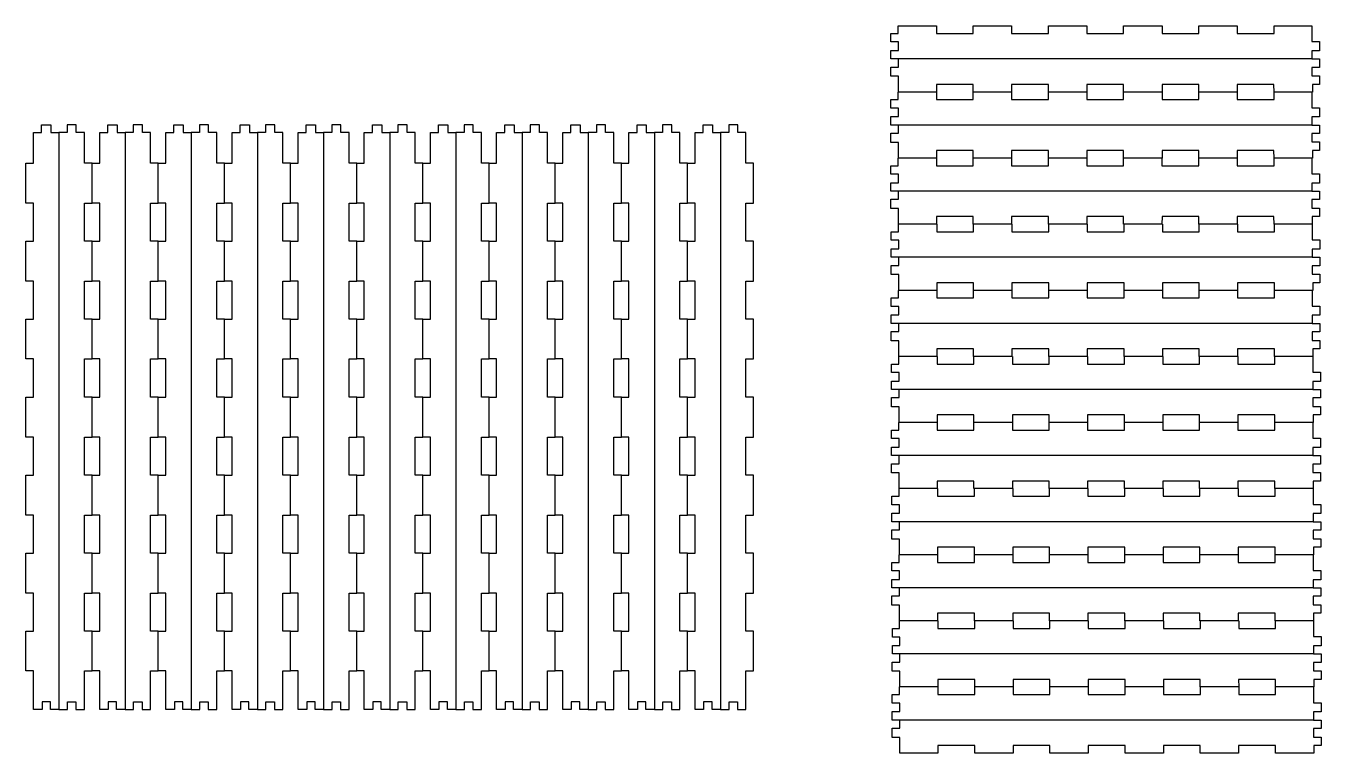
# Model space of a CAD drawing. Extents: x -1416 to 2069, y -350 to -64.
# Drawn here: x 1560 to 2069, y -350 to -64 of the extents above; entities that cross this region are included whole.
import ezdxf

# ---------------------------------------------------------------- set-up
doc = ezdxf.new("R2010")
doc.units = 0
doc.header["$MEASUREMENT"] = 0
doc.layers.add('LAYER_1', color=7, linetype='CONTINUOUS')

msp = doc.modelspace()

# ---------------------------------------------------------------- linework, layer by layer
at = {"layer": 'LAYER_1'}
for points in [[(2065.25, -76.99), (1899.75, -76.99), (1899.75, -73.65), (1902.75, -73.65), (1902.75, -70.32), (1899.75, -70.32), (1899.75, -66.99), (1902.6, -66.99), (1902.6, -63.99), (1917.66, -63.99), (1917.67, -66.99), (1932.14, -66.99), (1932.14, -63.99), (1947.21, -63.99), (1947.21, -66.99), (1961.67, -66.99), (1961.68, -63.99), (1976.75, -63.99), (1976.75, -66.99), (1991.25, -66.99), (1991.25, -63.99), (2006.32, -63.99), (2006.32, -66.99), (2020.79, -66.99), (2020.79, -63.99), (2035.86, -63.99), (2035.86, -66.99), (2050.33, -66.99), (2050.33, -63.99), (2065.25, -63.99), (2065.25, -70.17), (2068.25, -70.17), (2068.25, -73.81), (2065.25, -73.81), (2065.25, -76.99)], [(2065.25, -76.99), (2068.25, -76.99), (2068.25, -80.32), (2065.25, -80.32), (2065.25, -83.66), (2068.25, -83.66), (2068.25, -86.99), (2065.4, -86.99), (2065.4, -89.99), (2050.33, -89.99), (2050.32, -86.99), (2035.85, -86.99), (2035.86, -89.99), (2020.78, -89.99), (2020.78, -86.99), (2006.32, -86.99), (2006.32, -89.99), (1991.24, -89.99), (1991.24, -86.99), (1976.75, -86.99), (1976.75, -89.99), (1961.67, -89.99), (1961.67, -86.99), (1947.2, -86.99), (1947.2, -89.99), (1932.13, -89.99), (1932.13, -86.99), (1917.66, -86.99), (1917.66, -89.99), (1902.75, -89.99), (1902.75, -83.81), (1899.74, -83.81), (1899.74, -80.17), (1902.75, -80.17), (1902.75, -76.99)], [(2065.25, -89.99), (2065.25, -96.17), (2068.25, -96.17), (2068.25, -99.81), (2065.25, -99.81), (2065.25, -102.99), (1899.75, -102.99), (1899.75, -99.65), (1902.75, -99.65), (1902.75, -96.32), (1899.75, -96.32), (1899.75, -92.99), (1902.6, -92.99), (1902.6, -89.99)], [(1917.66, -89.99), (1917.67, -92.99), (1932.14, -92.99), (1932.14, -89.99)], [(1947.21, -89.99), (1947.21, -92.99), (1961.67, -92.99), (1961.68, -89.99)], [(1976.75, -89.99), (1976.75, -92.99), (1991.25, -92.99), (1991.25, -89.99)], [(2006.32, -89.99), (2006.32, -92.99), (2020.79, -92.99), (2020.79, -89.99)], [(2035.86, -89.99), (2035.86, -92.99), (2050.33, -92.99), (2050.33, -89.99)], [(1569.51, -329.86), (1566.18, -329.86), (1566.18, -332.86), (1562.84, -332.86), (1562.84, -317.68), (1559.84, -317.68), (1559.84, -302.05), (1562.84, -302.05), (1562.84, -287.02), (1559.84, -287.02), (1559.84, -271.39), (1562.84, -271.39), (1562.84, -256.36), (1559.84, -256.36), (1559.84, -240.73), (1562.84, -240.73), (1562.84, -225.7), (1559.84, -225.7), (1559.84, -210.02), (1562.84, -210.02), (1562.84, -194.98), (1559.84, -194.98), (1559.84, -179.36), (1562.84, -179.36), (1562.84, -164.32), (1559.84, -164.32), (1559.84, -148.7), (1562.84, -148.7), (1562.84, -133.66), (1559.84, -133.66), (1559.84, -118.04), (1562.84, -118.04), (1562.84, -105.86), (1566.03, -105.86), (1566.03, -102.86), (1569.66, -102.86), (1569.66, -105.86), (1572.84, -105.86), (1572.84, -332.86), (1569.51, -332.86), (1569.51, -329.86)], [(1572.84, -332.86), (1576.17, -332.86), (1576.17, -329.86), (1579.51, -329.86), (1579.51, -332.86), (1582.84, -332.86), (1582.84, -317.68), (1585.84, -317.68), (1585.84, -302.05), (1582.84, -302.05), (1582.84, -287.02), (1585.84, -287.02), (1585.84, -271.39), (1582.84, -271.39), (1582.84, -256.36), (1585.84, -256.36), (1585.84, -240.73), (1582.84, -240.73), (1582.84, -225.7), (1585.84, -225.7), (1585.84, -210.02), (1582.84, -210.02), (1582.84, -194.98), (1585.84, -194.98), (1585.84, -179.36), (1582.84, -179.36), (1582.84, -164.32), (1585.84, -164.32), (1585.84, -148.7), (1582.84, -148.7), (1582.84, -133.66), (1585.84, -133.66), (1585.84, -118.04), (1582.84, -118.04), (1582.84, -105.86), (1579.66, -105.86), (1579.66, -102.86), (1576.02, -102.86), (1576.02, -105.86), (1572.84, -105.86)], [(1585.84, -118.04), (1588.84, -118.04), (1588.84, -105.86), (1592.03, -105.86), (1592.03, -102.86), (1595.66, -102.86), (1595.66, -105.86), (1598.84, -105.86), (1598.84, -332.86), (1595.51, -332.86), (1595.51, -329.86), (1592.18, -329.86), (1592.18, -332.86), (1588.84, -332.86), (1588.84, -317.68), (1585.84, -317.68)], [(1598.84, -332.86), (1602.17, -332.86), (1602.17, -329.86), (1605.51, -329.86), (1605.51, -332.86), (1608.84, -332.86), (1608.84, -317.68), (1611.84, -317.68), (1611.84, -302.05), (1608.84, -302.05), (1608.84, -287.02), (1611.84, -287.02), (1611.84, -271.39), (1608.84, -271.39), (1608.84, -256.36), (1611.84, -256.36), (1611.84, -240.73), (1608.84, -240.73), (1608.84, -225.7), (1611.84, -225.7), (1611.84, -210.02), (1608.84, -210.02), (1608.84, -194.98), (1611.84, -194.98), (1611.84, -179.36), (1608.84, -179.36), (1608.84, -164.32), (1611.84, -164.32), (1611.84, -148.7), (1608.84, -148.7), (1608.84, -133.66), (1611.84, -133.66), (1611.84, -118.04), (1608.84, -118.04), (1608.84, -105.86), (1605.66, -105.86), (1605.66, -102.86), (1602.02, -102.86), (1602.02, -105.86), (1598.84, -105.86)], [(1611.84, -118.04), (1614.84, -118.04), (1614.84, -105.86), (1618.03, -105.86), (1618.03, -102.86), (1621.66, -102.86), (1621.66, -105.86), (1624.84, -105.86), (1624.84, -332.86), (1621.51, -332.86), (1621.51, -329.86), (1618.18, -329.86), (1618.18, -332.86), (1614.84, -332.86), (1614.84, -317.68), (1611.84, -317.68)], [(1624.84, -332.86), (1628.17, -332.86), (1628.17, -329.86), (1631.51, -329.86), (1631.51, -332.86), (1634.84, -332.86), (1634.84, -317.68), (1637.84, -317.68), (1637.84, -302.05), (1634.84, -302.05), (1634.84, -287.02), (1637.84, -287.02), (1637.84, -271.39), (1634.84, -271.39), (1634.84, -256.36), (1637.84, -256.36), (1637.84, -240.73), (1634.84, -240.73), (1634.84, -225.7), (1637.84, -225.7), (1637.84, -210.02), (1634.84, -210.02), (1634.84, -194.98), (1637.84, -194.98), (1637.84, -179.36), (1634.84, -179.36), (1634.84, -164.32), (1637.84, -164.32), (1637.84, -148.7), (1634.84, -148.7), (1634.84, -133.66), (1637.84, -133.66), (1637.84, -118.04), (1634.84, -118.04), (1634.84, -105.86), (1631.66, -105.86), (1631.66, -102.86), (1628.02, -102.86), (1628.02, -105.86), (1624.84, -105.86)], [(1637.84, -118.04), (1640.84, -118.04), (1640.84, -105.86), (1644.03, -105.86), (1644.03, -102.86), (1647.66, -102.86), (1647.66, -105.86), (1650.84, -105.86), (1650.84, -332.86), (1647.51, -332.86), (1647.51, -329.86), (1644.18, -329.86), (1644.18, -332.86), (1640.84, -332.86), (1640.84, -317.68), (1637.84, -317.68)], [(1650.84, -332.86), (1654.17, -332.86), (1654.17, -329.86), (1657.5, -329.86), (1657.5, -332.86), (1660.84, -332.86), (1660.84, -317.68), (1663.84, -317.68), (1663.84, -302.05), (1660.84, -302.05), (1660.84, -287.02), (1663.84, -287.02), (1663.84, -271.39), (1660.84, -271.39), (1660.84, -256.36), (1663.84, -256.36), (1663.84, -240.73), (1660.84, -240.73), (1660.84, -225.7), (1663.84, -225.7), (1663.84, -210.02), (1660.84, -210.02), (1660.84, -194.98), (1663.84, -194.98), (1663.84, -179.36), (1660.84, -179.36), (1660.84, -164.32), (1663.84, -164.32), (1663.84, -148.7), (1660.84, -148.7), (1660.84, -133.66), (1663.84, -133.66), (1663.84, -118.04), (1660.84, -118.04), (1660.84, -105.86), (1657.65, -105.86), (1657.65, -102.86), (1654.02, -102.86), (1654.02, -105.86), (1650.84, -105.86)], [(1663.84, -118.04), (1666.84, -118.04), (1666.84, -105.86), (1670.03, -105.86), (1670.03, -102.86), (1673.66, -102.86), (1673.66, -105.86), (1676.84, -105.86), (1676.84, -332.86), (1673.51, -332.86), (1673.51, -329.86), (1670.18, -329.86), (1670.18, -332.86), (1666.84, -332.86), (1666.84, -317.68), (1663.84, -317.68)], [(1676.84, -332.86), (1680.17, -332.86), (1680.17, -329.86), (1683.5, -329.86), (1683.5, -332.86), (1686.84, -332.86), (1686.84, -317.68), (1689.84, -317.68), (1689.84, -302.05), (1686.84, -302.05), (1686.84, -287.02), (1689.84, -287.02), (1689.84, -271.39), (1686.84, -271.39), (1686.84, -256.36), (1689.84, -256.36), (1689.84, -240.73), (1686.84, -240.73), (1686.84, -225.7), (1689.84, -225.7), (1689.84, -210.02), (1686.84, -210.02), (1686.84, -194.98), (1689.84, -194.98), (1689.84, -179.36), (1686.84, -179.36), (1686.84, -164.32), (1689.84, -164.32), (1689.84, -148.7), (1686.84, -148.7), (1686.84, -133.66), (1689.84, -133.66), (1689.84, -118.04), (1686.84, -118.04), (1686.84, -105.86), (1683.65, -105.86), (1683.65, -102.86), (1680.02, -102.86), (1680.02, -105.86), (1676.84, -105.86)], [(1689.84, -118.04), (1692.84, -118.04), (1692.84, -105.86), (1696.03, -105.86), (1696.03, -102.86), (1699.66, -102.86), (1699.66, -105.86), (1702.84, -105.86), (1702.84, -332.86), (1699.51, -332.86), (1699.51, -329.86), (1696.18, -329.86), (1696.18, -332.86), (1692.84, -332.86), (1692.84, -317.68), (1689.84, -317.68)], [(1702.84, -332.86), (1706.17, -332.86), (1706.17, -329.86), (1709.5, -329.86), (1709.5, -332.86), (1712.84, -332.86), (1712.84, -317.68), (1715.84, -317.68), (1715.84, -302.05), (1712.84, -302.05), (1712.84, -287.02), (1715.84, -287.02), (1715.84, -271.39), (1712.84, -271.39), (1712.84, -256.36), (1715.84, -256.36), (1715.84, -240.73), (1712.84, -240.73), (1712.84, -225.7), (1715.84, -225.7), (1715.84, -210.02), (1712.84, -210.02), (1712.84, -194.98), (1715.84, -194.98), (1715.84, -179.36), (1712.84, -179.36), (1712.84, -164.32), (1715.84, -164.32), (1715.84, -148.7), (1712.84, -148.7), (1712.84, -133.66), (1715.84, -133.66), (1715.84, -118.04), (1712.84, -118.04), (1712.84, -105.86), (1709.65, -105.86), (1709.65, -102.86), (1706.02, -102.86), (1706.02, -105.86), (1702.84, -105.86)], [(1715.84, -118.04), (1718.84, -118.04), (1718.84, -105.86), (1722.03, -105.86), (1722.03, -102.86), (1725.66, -102.86), (1725.66, -105.86), (1728.84, -105.86), (1728.84, -332.86), (1725.51, -332.86), (1725.51, -329.86), (1722.18, -329.86), (1722.18, -332.86), (1718.84, -332.86), (1718.84, -317.68), (1715.84, -317.68)], [(1728.84, -332.86), (1732.17, -332.86), (1732.17, -329.86), (1735.5, -329.86), (1735.5, -332.86), (1738.84, -332.86), (1738.84, -317.68), (1741.84, -317.68), (1741.84, -302.05), (1738.84, -302.05), (1738.84, -287.02), (1741.84, -287.02), (1741.84, -271.39), (1738.84, -271.39), (1738.84, -256.36), (1741.84, -256.36), (1741.84, -240.73), (1738.84, -240.73), (1738.84, -225.7), (1741.84, -225.7), (1741.84, -210.02), (1738.84, -210.02), (1738.84, -194.98), (1741.84, -194.98), (1741.84, -179.36), (1738.84, -179.36), (1738.84, -164.32), (1741.84, -164.32), (1741.84, -148.7), (1738.84, -148.7), (1738.84, -133.66), (1741.84, -133.66), (1741.84, -118.04), (1738.84, -118.04), (1738.84, -105.86), (1735.65, -105.86), (1735.65, -102.86), (1732.02, -102.86), (1732.02, -105.86), (1728.84, -105.86)], [(1741.84, -118.04), (1744.84, -118.04), (1744.84, -105.86), (1748.02, -105.86), (1748.02, -102.86), (1751.66, -102.86), (1751.66, -105.86), (1754.84, -105.86), (1754.84, -332.86), (1751.51, -332.86), (1751.51, -329.86), (1748.17, -329.86), (1748.17, -332.86), (1744.84, -332.86), (1744.84, -317.68), (1741.84, -317.68)], [(1754.84, -332.86), (1758.17, -332.86), (1758.17, -329.86), (1761.5, -329.86), (1761.5, -332.86), (1764.84, -332.86), (1764.84, -317.68), (1767.84, -317.68), (1767.84, -302.05), (1764.84, -302.05), (1764.84, -287.02), (1767.84, -287.02), (1767.84, -271.39), (1764.84, -271.39), (1764.84, -256.36), (1767.84, -256.36), (1767.84, -240.73), (1764.84, -240.73), (1764.84, -225.7), (1767.84, -225.7), (1767.84, -210.02), (1764.84, -210.02), (1764.84, -194.98), (1767.84, -194.98), (1767.84, -179.36), (1764.84, -179.36), (1764.84, -164.32), (1767.84, -164.32), (1767.84, -148.7), (1764.84, -148.7), (1764.84, -133.66), (1767.84, -133.66), (1767.84, -118.04), (1764.84, -118.04), (1764.84, -105.86), (1761.65, -105.86), (1761.65, -102.86), (1758.02, -102.86), (1758.02, -105.86), (1754.84, -105.86)], [(1767.84, -118.04), (1770.84, -118.04), (1770.84, -105.86), (1774.02, -105.86), (1774.02, -102.86), (1777.66, -102.86), (1777.66, -105.86), (1780.84, -105.86), (1780.84, -332.86), (1777.51, -332.86), (1777.51, -329.86), (1774.17, -329.86), (1774.17, -332.86), (1770.84, -332.86), (1770.84, -317.68), (1767.84, -317.68)], [(1780.84, -332.86), (1784.17, -332.86), (1784.17, -329.86), (1787.5, -329.86), (1787.5, -332.86), (1790.84, -332.86), (1790.84, -317.68), (1793.84, -317.68), (1793.84, -302.05), (1790.84, -302.05), (1790.84, -287.02), (1793.84, -287.02), (1793.84, -271.39), (1790.84, -271.39), (1790.84, -256.36), (1793.84, -256.36), (1793.84, -240.73), (1790.84, -240.73), (1790.84, -225.7), (1793.84, -225.7), (1793.84, -210.02), (1790.84, -210.02), (1790.84, -194.98), (1793.84, -194.98), (1793.84, -179.36), (1790.84, -179.36), (1790.84, -164.32), (1793.84, -164.32), (1793.84, -148.7), (1790.84, -148.7), (1790.84, -133.66), (1793.84, -133.66), (1793.84, -118.04), (1790.84, -118.04), (1790.84, -105.86), (1787.65, -105.86), (1787.65, -102.86), (1784.02, -102.86), (1784.02, -105.86), (1780.84, -105.86)], [(1793.84, -118.04), (1796.84, -118.04), (1796.84, -105.86), (1800.02, -105.86), (1800.02, -102.86), (1803.66, -102.86), (1803.66, -105.86), (1806.84, -105.86), (1806.84, -332.86), (1803.51, -332.86), (1803.51, -329.86), (1800.17, -329.86), (1800.17, -332.86), (1796.84, -332.86), (1796.84, -317.68), (1793.84, -317.68)], [(1806.84, -332.86), (1810.17, -332.86), (1810.17, -329.86), (1813.5, -329.86), (1813.5, -332.86), (1816.84, -332.86), (1816.84, -317.68), (1819.84, -317.68), (1819.84, -302.05), (1816.84, -302.05), (1816.84, -287.02), (1819.84, -287.02), (1819.84, -271.39), (1816.84, -271.39), (1816.84, -256.36), (1819.84, -256.36), (1819.84, -240.73), (1816.84, -240.73), (1816.84, -225.7), (1819.84, -225.7), (1819.84, -210.02), (1816.84, -210.02), (1816.84, -194.98), (1819.84, -194.98), (1819.84, -179.36), (1816.84, -179.36), (1816.84, -164.32), (1819.84, -164.32), (1819.84, -148.7), (1816.84, -148.7), (1816.84, -133.66), (1819.84, -133.66), (1819.84, -118.04), (1816.84, -118.04), (1816.84, -105.86), (1813.65, -105.86), (1813.65, -102.86), (1810.02, -102.86), (1810.02, -105.86), (1806.84, -105.86)], [(1819.84, -118.04), (1822.84, -118.04), (1822.84, -105.86), (1826.02, -105.86), (1826.02, -102.86), (1829.66, -102.86), (1829.66, -105.86), (1832.84, -105.86), (1832.84, -332.86), (1829.51, -332.86), (1829.51, -329.86), (1826.17, -329.86), (1826.17, -332.86), (1822.84, -332.86), (1822.84, -317.68), (1819.84, -317.68)], [(1832.84, -332.86), (1836.17, -332.86), (1836.17, -329.86), (1839.5, -329.86), (1839.5, -332.86), (1842.83, -332.86), (1842.83, -317.68), (1845.84, -317.68), (1845.84, -302.05), (1842.83, -302.05), (1842.83, -287.02), (1845.84, -287.02), (1845.84, -271.39), (1842.83, -271.39), (1842.83, -256.36), (1845.84, -256.36), (1845.84, -240.73), (1842.83, -240.73), (1842.83, -225.7), (1845.84, -225.7), (1845.84, -210.02), (1842.83, -210.02), (1842.83, -194.98), (1845.84, -194.98), (1845.84, -179.36), (1842.83, -179.36), (1842.83, -164.32), (1845.84, -164.32), (1845.84, -148.7), (1842.83, -148.7), (1842.83, -133.66), (1845.84, -133.66), (1845.84, -118.04), (1842.83, -118.04), (1842.83, -105.86), (1839.65, -105.86), (1839.65, -102.86), (1836.02, -102.86), (1836.02, -105.86), (1832.84, -105.86)], [(2065.25, -102.99), (2068.25, -102.99), (2068.25, -106.32), (2065.25, -106.32), (2065.25, -109.65), (2068.25, -109.65), (2068.25, -112.98), (2065.4, -112.98), (2065.4, -115.99), (2050.33, -115.99), (2050.32, -112.99), (2035.85, -112.99), (2035.86, -115.99), (2020.78, -115.99), (2020.78, -112.99), (2006.32, -112.99), (2006.32, -115.99), (1991.24, -115.99), (1991.24, -112.99), (1976.75, -112.99), (1976.75, -115.99), (1961.67, -115.99), (1961.67, -112.99), (1947.2, -112.99), (1947.2, -115.99), (1932.13, -115.99), (1932.13, -112.99), (1917.66, -112.99), (1917.66, -115.99), (1902.75, -115.99), (1902.75, -109.81), (1899.74, -109.81), (1899.74, -106.17), (1902.75, -106.17), (1902.75, -102.99)], [(2065.24, -115.99), (2065.24, -122.17), (2068.25, -122.17), (2068.25, -125.8), (2065.24, -125.8), (2065.24, -128.99), (1899.74, -128.99), (1899.74, -125.65), (1902.74, -125.65), (1902.74, -122.32), (1899.74, -122.32), (1899.74, -118.99), (1902.59, -118.99), (1902.59, -115.99)], [(1917.66, -115.99), (1917.67, -118.99), (1932.14, -118.99), (1932.13, -115.99)], [(1947.21, -115.99), (1947.21, -118.99), (1961.67, -118.99), (1961.67, -115.99)], [(1976.75, -115.99), (1976.75, -118.99), (1991.24, -118.99), (1991.24, -115.99)], [(2006.31, -115.99), (2006.31, -118.99), (2020.79, -118.99), (2020.79, -115.99)], [(2035.86, -115.99), (2035.86, -118.99), (2050.33, -118.99), (2050.33, -115.99)], [(2065.24, -128.99), (2068.24, -128.99), (2068.24, -132.32), (2065.24, -132.32), (2065.24, -135.65), (2068.24, -135.65), (2068.24, -138.98), (2065.39, -138.98), (2065.39, -141.99), (2050.33, -141.99), (2050.32, -138.99), (2035.85, -138.99), (2035.85, -141.99), (2020.78, -141.99), (2020.78, -138.99), (2006.32, -138.99), (2006.31, -141.99), (1991.24, -141.99), (1991.24, -138.99), (1976.74, -138.99), (1976.74, -141.99), (1961.67, -141.99), (1961.67, -138.99), (1947.2, -138.99), (1947.2, -141.99), (1932.13, -141.99), (1932.13, -138.99), (1917.66, -138.99), (1917.66, -141.99), (1902.74, -141.99), (1902.74, -135.81), (1899.74, -135.81), (1899.74, -132.17), (1902.74, -132.17), (1902.74, -128.99)], [(1585.84, -148.7), (1588.84, -148.7), (1588.84, -133.66), (1585.84, -133.66)], [(1611.84, -148.7), (1614.84, -148.7), (1614.84, -133.66), (1611.84, -133.66)], [(1637.84, -148.7), (1640.84, -148.7), (1640.84, -133.66), (1637.84, -133.66)], [(1663.84, -148.7), (1666.84, -148.7), (1666.84, -133.66), (1663.84, -133.66)], [(1689.84, -148.7), (1692.84, -148.7), (1692.84, -133.66), (1689.84, -133.66)], [(1715.84, -148.7), (1718.84, -148.7), (1718.84, -133.66), (1715.84, -133.66)], [(1741.84, -148.7), (1744.84, -148.7), (1744.84, -133.66), (1741.84, -133.66)], [(1767.84, -148.7), (1770.84, -148.7), (1770.84, -133.66), (1767.84, -133.66)], [(1793.84, -148.7), (1796.84, -148.7), (1796.84, -133.66), (1793.84, -133.66)], [(1819.84, -148.7), (1822.84, -148.7), (1822.84, -133.66), (1819.84, -133.66)], [(2065.39, -141.99), (2065.39, -148.17), (2068.4, -148.17), (2068.4, -151.8), (2065.39, -151.8), (2065.39, -154.99), (1899.89, -154.99), (1899.89, -151.65), (1902.89, -151.65), (1902.89, -148.32), (1899.89, -148.32), (1899.89, -144.99), (1902.74, -144.99), (1902.74, -141.99)], [(1917.81, -141.99), (1917.82, -144.98), (1932.29, -144.98), (1932.28, -141.99)], [(1947.36, -141.99), (1947.36, -144.98), (1961.82, -144.98), (1961.82, -141.99)], [(1976.9, -141.99), (1976.9, -144.98), (1991.39, -144.98), (1991.39, -141.99)], [(2006.46, -141.99), (2006.46, -144.98), (2020.94, -144.98), (2020.94, -141.99)], [(2036.01, -141.99), (2036.01, -144.98), (2050.48, -144.98), (2050.48, -141.99)], [(2065.39, -154.99), (2068.39, -154.99), (2068.39, -158.32), (2065.39, -158.32), (2065.39, -161.65), (2068.39, -161.65), (2068.39, -164.98), (2065.54, -164.98), (2065.54, -167.99), (2050.48, -167.99), (2050.47, -164.99), (2036, -164.99), (2036, -167.99), (2020.93, -167.99), (2020.93, -164.99), (2006.47, -164.99), (2006.46, -167.99), (1991.39, -167.99), (1991.39, -164.99), (1976.89, -164.99), (1976.89, -167.99), (1961.82, -167.99), (1961.82, -164.99), (1947.35, -164.99), (1947.35, -167.99), (1932.28, -167.99), (1932.28, -164.99), (1917.81, -164.99), (1917.81, -167.99), (1902.89, -167.99), (1902.89, -161.81), (1899.89, -161.81), (1899.89, -158.17), (1902.89, -158.17), (1902.89, -154.99)], [(1585.84, -179.36), (1588.84, -179.36), (1588.84, -164.32), (1585.84, -164.32)], [(1611.84, -179.36), (1614.84, -179.36), (1614.84, -164.32), (1611.84, -164.32)], [(1637.84, -179.36), (1640.84, -179.36), (1640.84, -164.32), (1637.84, -164.32)], [(1663.84, -179.36), (1666.84, -179.36), (1666.84, -164.32), (1663.84, -164.32)], [(1689.84, -179.36), (1692.84, -179.36), (1692.84, -164.32), (1689.84, -164.32)], [(1715.84, -179.36), (1718.84, -179.36), (1718.84, -164.32), (1715.84, -164.32)], [(1741.84, -179.36), (1744.84, -179.36), (1744.84, -164.32), (1741.84, -164.32)], [(1767.84, -179.36), (1770.84, -179.36), (1770.84, -164.32), (1767.84, -164.32)], [(1793.84, -179.36), (1796.84, -179.36), (1796.84, -164.32), (1793.84, -164.32)], [(1819.84, -179.36), (1822.84, -179.36), (1822.84, -164.32), (1819.84, -164.32)], [(2065.39, -167.99), (2065.39, -174.17), (2068.39, -174.17), (2068.39, -177.8), (2065.39, -177.8), (2065.39, -180.99), (1899.89, -180.99), (1899.89, -177.65), (1902.89, -177.65), (1902.89, -174.32), (1899.89, -174.32), (1899.89, -170.99), (1902.74, -170.99), (1902.74, -167.99)], [(1917.81, -167.99), (1917.81, -170.98), (1932.28, -170.98), (1932.28, -167.99)], [(1947.35, -167.99), (1947.35, -170.98), (1961.82, -170.98), (1961.82, -167.99)], [(1976.89, -167.99), (1976.89, -170.98), (1991.39, -170.98), (1991.39, -167.99)], [(2006.46, -167.99), (2006.46, -170.98), (2020.93, -170.98), (2020.93, -167.99)], [(2036, -167.99), (2036, -170.98), (2050.48, -170.98), (2050.48, -167.99)], [(2065.39, -180.99), (2068.39, -180.99), (2068.39, -184.32), (2065.39, -184.32), (2065.39, -187.65), (2068.39, -187.65), (2068.39, -190.98), (2065.54, -190.98), (2065.54, -193.99), (2050.47, -193.99), (2050.47, -190.99), (2036, -190.99), (2036, -193.99), (2020.93, -193.99), (2020.93, -190.99), (2006.46, -190.99), (2006.46, -193.99), (1991.39, -193.99), (1991.39, -190.99), (1976.89, -190.99), (1976.89, -193.99), (1961.82, -193.99), (1961.82, -190.99), (1947.35, -190.99), (1947.35, -193.99), (1932.28, -193.99), (1932.28, -190.99), (1917.81, -190.99), (1917.81, -193.99), (1902.89, -193.99), (1902.89, -187.8), (1899.89, -187.8), (1899.89, -184.17), (1902.89, -184.17), (1902.89, -180.99)], [(1585.84, -210.02), (1588.84, -210.02), (1588.84, -194.98), (1585.84, -194.98)], [(1611.84, -210.02), (1614.84, -210.02), (1614.84, -194.98), (1611.84, -194.98)], [(1637.84, -210.02), (1640.84, -210.02), (1640.84, -194.98), (1637.84, -194.98)], [(1663.84, -210.02), (1666.84, -210.02), (1666.84, -194.98), (1663.84, -194.98)], [(1689.84, -210.02), (1692.84, -210.02), (1692.84, -194.98), (1689.84, -194.98)], [(1715.84, -210.02), (1718.84, -210.02), (1718.84, -194.98), (1715.84, -194.98)], [(1741.84, -210.02), (1744.84, -210.02), (1744.84, -194.98), (1741.84, -194.98)], [(1767.84, -210.02), (1770.84, -210.02), (1770.84, -194.98), (1767.84, -194.98)], [(1793.84, -210.02), (1796.84, -210.02), (1796.84, -194.98), (1793.84, -194.98)], [(1819.84, -210.02), (1822.84, -210.02), (1822.84, -194.98), (1819.84, -194.98)], [(2065.54, -193.99), (2065.54, -200.17), (2068.54, -200.17), (2068.54, -203.8), (2065.54, -203.8), (2065.54, -206.98), (1900.04, -206.98), (1900.04, -203.65), (1903.04, -203.65), (1903.04, -200.32), (1900.04, -200.32), (1900.04, -196.99), (1902.89, -196.99), (1902.89, -193.99)], [(1917.96, -193.99), (1917.96, -196.98), (1932.43, -196.98), (1932.43, -193.99)], [(1947.5, -193.99), (1947.5, -196.98), (1961.97, -196.98), (1961.97, -193.99)], [(1977.04, -193.99), (1977.04, -196.98), (1991.54, -196.98), (1991.54, -193.99)], [(2006.61, -193.99), (2006.61, -196.98), (2021.08, -196.98), (2021.08, -193.99)], [(2036.15, -193.99), (2036.15, -196.98), (2050.62, -196.98), (2050.62, -193.99)], [(2065.54, -206.98), (2068.54, -206.98), (2068.54, -210.32), (2065.54, -210.32), (2065.54, -213.65), (2068.54, -213.65), (2068.54, -216.98), (2065.69, -216.98), (2065.69, -219.98), (2050.62, -219.98), (2050.62, -216.99), (2036.15, -216.99), (2036.15, -219.98), (2021.08, -219.98), (2021.08, -216.99), (2006.61, -216.99), (2006.61, -219.98), (1991.54, -219.98), (1991.54, -216.99), (1977.04, -216.99), (1977.04, -219.98), (1961.97, -219.98), (1961.97, -216.99), (1947.5, -216.99), (1947.5, -219.98), (1932.43, -219.98), (1932.43, -216.99), (1917.96, -216.99), (1917.96, -219.98), (1903.04, -219.98), (1903.04, -213.8), (1900.04, -213.8), (1900.04, -210.17), (1903.04, -210.17), (1903.04, -206.98)], [(2065.54, -219.98), (2065.54, -226.17), (2068.54, -226.17), (2068.54, -229.8), (2065.54, -229.8), (2065.54, -232.98), (1900.04, -232.98), (1900.04, -229.65), (1903.04, -229.65), (1903.04, -226.32), (1900.04, -226.32), (1900.04, -222.99), (1902.89, -222.99), (1902.89, -219.98)], [(1917.96, -219.98), (1917.96, -222.98), (1932.43, -222.98), (1932.43, -219.98)], [(1947.5, -219.98), (1947.5, -222.98), (1961.97, -222.98), (1961.97, -219.98)], [(1977.04, -219.98), (1977.04, -222.98), (1991.54, -222.98), (1991.54, -219.98)], [(2006.61, -219.98), (2006.61, -222.98), (2021.08, -222.98), (2021.08, -219.98)], [(2036.15, -219.98), (2036.15, -222.98), (2050.62, -222.98), (2050.62, -219.98)], [(1585.84, -240.73), (1588.84, -240.73), (1588.84, -225.7), (1585.84, -225.7)], [(1611.84, -240.73), (1614.84, -240.73), (1614.84, -225.7), (1611.84, -225.7)], [(1637.84, -240.73), (1640.84, -240.73), (1640.84, -225.7), (1637.84, -225.7)], [(1663.84, -240.73), (1666.84, -240.73), (1666.84, -225.7), (1663.84, -225.7)], [(1689.84, -240.73), (1692.84, -240.73), (1692.84, -225.7), (1689.84, -225.7)], [(1715.84, -240.73), (1718.84, -240.73), (1718.84, -225.7), (1715.84, -225.7)], [(1741.84, -240.73), (1744.84, -240.73), (1744.84, -225.7), (1741.84, -225.7)], [(1767.84, -240.73), (1770.84, -240.73), (1770.84, -225.7), (1767.84, -225.7)], [(1793.84, -240.73), (1796.84, -240.73), (1796.84, -225.7), (1793.84, -225.7)], [(1819.84, -240.73), (1822.84, -240.73), (1822.84, -225.7), (1819.84, -225.7)], [(2065.54, -232.98), (2068.54, -232.98), (2068.54, -236.32), (2065.54, -236.32), (2065.54, -239.65), (2068.54, -239.65), (2068.54, -242.98), (2065.69, -242.98), (2065.69, -245.98), (2050.62, -245.98), (2050.62, -242.99), (2036.15, -242.99), (2036.15, -245.98), (2021.07, -245.98), (2021.07, -242.99), (2006.61, -242.99), (2006.61, -245.98), (1991.54, -245.98), (1991.54, -242.99), (1977.04, -242.99), (1977.04, -245.98), (1961.97, -245.98), (1961.97, -242.99), (1947.5, -242.99), (1947.5, -245.98), (1932.43, -245.98), (1932.43, -242.99), (1917.95, -242.99), (1917.95, -245.98), (1903.04, -245.98), (1903.04, -239.8), (1900.04, -239.8), (1900.04, -236.17), (1903.04, -236.17), (1903.04, -232.98)], [(2065.69, -245.98), (2065.69, -252.16), (2068.69, -252.16), (2068.69, -255.8), (2065.69, -255.8), (2065.69, -258.98), (1900.19, -258.98), (1900.19, -255.65), (1903.19, -255.65), (1903.19, -252.32), (1900.19, -252.32), (1900.19, -248.99), (1903.04, -248.99), (1903.04, -245.98)], [(1918.11, -245.98), (1918.11, -248.98), (1932.58, -248.98), (1932.58, -245.98)], [(1947.65, -245.98), (1947.65, -248.98), (1962.12, -248.98), (1962.12, -245.98)], [(1977.19, -245.98), (1977.19, -248.98), (1991.69, -248.98), (1991.69, -245.98)], [(2006.76, -245.98), (2006.76, -248.98), (2021.23, -248.98), (2021.23, -245.98)], [(2036.3, -245.98), (2036.3, -248.98), (2050.77, -248.98), (2050.77, -245.98)], [(1585.84, -271.39), (1588.84, -271.39), (1588.84, -256.36), (1585.84, -256.36)], [(1611.84, -271.39), (1614.84, -271.39), (1614.84, -256.36), (1611.84, -256.36)], [(1637.84, -271.39), (1640.84, -271.39), (1640.84, -256.36), (1637.84, -256.36)], [(1663.84, -271.39), (1666.84, -271.39), (1666.84, -256.36), (1663.84, -256.36)], [(1689.84, -271.39), (1692.84, -271.39), (1692.84, -256.36), (1689.84, -256.36)], [(1715.84, -271.39), (1718.84, -271.39), (1718.84, -256.36), (1715.84, -256.36)], [(1741.84, -271.39), (1744.84, -271.39), (1744.84, -256.36), (1741.84, -256.36)], [(1767.84, -271.39), (1770.84, -271.39), (1770.84, -256.36), (1767.84, -256.36)], [(1793.84, -271.39), (1796.84, -271.39), (1796.84, -256.36), (1793.84, -256.36)], [(1819.84, -271.39), (1822.84, -271.39), (1822.84, -256.36), (1819.84, -256.36)], [(2065.69, -258.98), (2068.69, -258.98), (2068.69, -262.32), (2065.69, -262.32), (2065.69, -265.65), (2068.69, -265.65), (2068.69, -268.98), (2065.84, -268.98), (2065.84, -271.98), (2050.77, -271.98), (2050.77, -268.98), (2036.3, -268.98), (2036.3, -271.98), (2021.22, -271.98), (2021.22, -268.98), (2006.76, -268.98), (2006.76, -271.98), (1991.69, -271.98), (1991.69, -268.98), (1977.19, -268.98), (1977.19, -271.98), (1962.12, -271.98), (1962.12, -268.98), (1947.65, -268.98), (1947.65, -271.98), (1932.58, -271.98), (1932.58, -268.98), (1918.1, -268.98), (1918.1, -271.98), (1903.19, -271.98), (1903.19, -265.8), (1900.19, -265.8), (1900.19, -262.17), (1903.19, -262.17), (1903.19, -258.98)], [(2065.69, -271.98), (2065.69, -278.16), (2068.69, -278.16), (2068.69, -281.8), (2065.69, -281.8), (2065.69, -284.98), (1900.19, -284.98), (1900.19, -281.65), (1903.19, -281.65), (1903.19, -278.32), (1900.19, -278.32), (1900.19, -274.99), (1903.04, -274.99), (1903.04, -271.98)], [(1918.1, -271.98), (1918.11, -274.98), (1932.58, -274.98), (1932.58, -271.98)], [(1947.65, -271.98), (1947.65, -274.98), (1962.11, -274.98), (1962.12, -271.98)], [(1977.19, -271.98), (1977.19, -274.98), (1991.69, -274.98), (1991.69, -271.98)], [(2006.76, -271.98), (2006.76, -274.98), (2021.23, -274.98), (2021.23, -271.98)], [(2036.3, -271.98), (2036.3, -274.98), (2050.77, -274.98), (2050.77, -271.98)], [(2065.69, -284.98), (2068.69, -284.98), (2068.69, -288.32), (2065.69, -288.32), (2065.69, -291.65), (2068.69, -291.65), (2068.69, -294.98), (2065.83, -294.98), (2065.83, -297.98), (2050.77, -297.98), (2050.76, -294.98), (2036.29, -294.98), (2036.3, -297.98), (2021.22, -297.98), (2021.22, -294.98), (2006.76, -294.98), (2006.76, -297.98), (1991.68, -297.98), (1991.68, -294.98), (1977.19, -294.98), (1977.19, -297.98), (1962.11, -297.98), (1962.11, -294.98), (1947.64, -294.98), (1947.64, -297.98), (1932.57, -297.98), (1932.57, -294.98), (1918.1, -294.98), (1918.1, -297.98), (1903.19, -297.98), (1903.19, -291.8), (1900.18, -291.8), (1900.18, -288.17), (1903.19, -288.17), (1903.19, -284.98)], [(1585.84, -302.05), (1588.84, -302.05), (1588.84, -287.02), (1585.84, -287.02)], [(1611.84, -302.05), (1614.84, -302.05), (1614.84, -287.02), (1611.84, -287.02)], [(1637.84, -302.05), (1640.84, -302.05), (1640.84, -287.02), (1637.84, -287.02)], [(1663.84, -302.05), (1666.84, -302.05), (1666.84, -287.02), (1663.84, -287.02)], [(1689.84, -302.05), (1692.84, -302.05), (1692.84, -287.02), (1689.84, -287.02)], [(1715.84, -302.05), (1718.84, -302.05), (1718.84, -287.02), (1715.84, -287.02)], [(1741.84, -302.05), (1744.84, -302.05), (1744.84, -287.02), (1741.84, -287.02)], [(1767.84, -302.05), (1770.84, -302.05), (1770.84, -287.02), (1767.84, -287.02)], [(1793.84, -302.05), (1796.84, -302.05), (1796.84, -287.02), (1793.84, -287.02)], [(1819.84, -302.05), (1822.84, -302.05), (1822.84, -287.02), (1819.84, -287.02)], [(2065.83, -297.98), (2065.83, -304.16), (2068.84, -304.16), (2068.84, -307.8), (2065.83, -307.8), (2065.83, -310.98), (1900.34, -310.98), (1900.34, -307.65), (1903.34, -307.65), (1903.34, -304.32), (1900.34, -304.32), (1900.34, -300.98), (1903.19, -300.98), (1903.19, -297.98)], [(1918.25, -297.98), (1918.26, -300.98), (1932.73, -300.98), (1932.73, -297.98)], [(1947.8, -297.98), (1947.8, -300.98), (1962.26, -300.98), (1962.27, -297.98)], [(1977.34, -297.98), (1977.34, -300.98), (1991.84, -300.98), (1991.84, -297.98)], [(2006.91, -297.98), (2006.91, -300.98), (2021.38, -300.98), (2021.38, -297.98)], [(2036.45, -297.98), (2036.45, -300.98), (2050.92, -300.98), (2050.92, -297.98)], [(2065.83, -310.98), (2068.83, -310.98), (2068.83, -314.32), (2065.84, -314.32), (2065.84, -317.65), (2068.83, -317.65), (2068.83, -320.98), (2065.98, -320.98), (2065.98, -323.98), (2050.92, -323.98), (2050.91, -320.98), (2036.44, -320.98), (2036.45, -323.98), (2021.37, -323.98), (2021.37, -320.98), (2006.91, -320.98), (2006.9, -323.98), (1991.83, -323.98), (1991.83, -320.98), (1977.34, -320.98), (1977.34, -323.98), (1962.26, -323.98), (1962.26, -320.98), (1947.79, -320.98), (1947.79, -323.98), (1932.72, -323.98), (1932.72, -320.98), (1918.25, -320.98), (1918.25, -323.98), (1903.34, -323.98), (1903.34, -317.8), (1900.33, -317.8), (1900.33, -314.16), (1903.34, -314.16), (1903.34, -310.98)], [(2065.83, -323.98), (2065.83, -330.16), (2068.83, -330.16), (2068.83, -333.8), (2065.83, -333.8), (2065.83, -336.98), (1900.33, -336.98), (1900.33, -333.65), (1903.33, -333.65), (1903.33, -330.31), (1900.33, -330.31), (1900.33, -326.98), (1903.18, -326.98), (1903.18, -323.98)], [(1918.25, -323.98), (1918.26, -326.98), (1932.73, -326.98), (1932.72, -323.98)], [(1947.8, -323.98), (1947.8, -326.98), (1962.26, -326.98), (1962.26, -323.98)], [(1977.33, -323.98), (1977.33, -326.98), (1991.83, -326.98), (1991.83, -323.98)], [(2006.9, -323.98), (2006.9, -326.98), (2021.38, -326.98), (2021.38, -323.98)], [(2036.45, -323.98), (2036.45, -326.98), (2050.92, -326.98), (2050.92, -323.98)], [(2065.83, -336.98), (2068.83, -336.98), (2068.83, -340.32), (2065.83, -340.32), (2065.83, -343.65), (2068.83, -343.65), (2068.83, -346.98), (2065.98, -346.98), (2065.98, -349.98), (2050.91, -349.98), (2050.91, -346.98), (2036.44, -346.98), (2036.44, -349.98), (2021.37, -349.98), (2021.37, -346.98), (2006.91, -346.98), (2006.9, -349.98), (1991.83, -349.98), (1991.83, -346.98), (1977.33, -346.98), (1977.33, -349.98), (1962.26, -349.98), (1962.26, -346.98), (1947.79, -346.98), (1947.79, -349.98), (1932.72, -349.98), (1932.72, -346.98), (1918.25, -346.98), (1918.25, -349.98), (1903.33, -349.98), (1903.33, -343.8), (1900.33, -343.8), (1900.33, -340.16), (1903.33, -340.16), (1903.33, -336.98)]]:
    msp.add_lwpolyline(points, dxfattribs=at)

doc.saveas('drawing.dxf')
